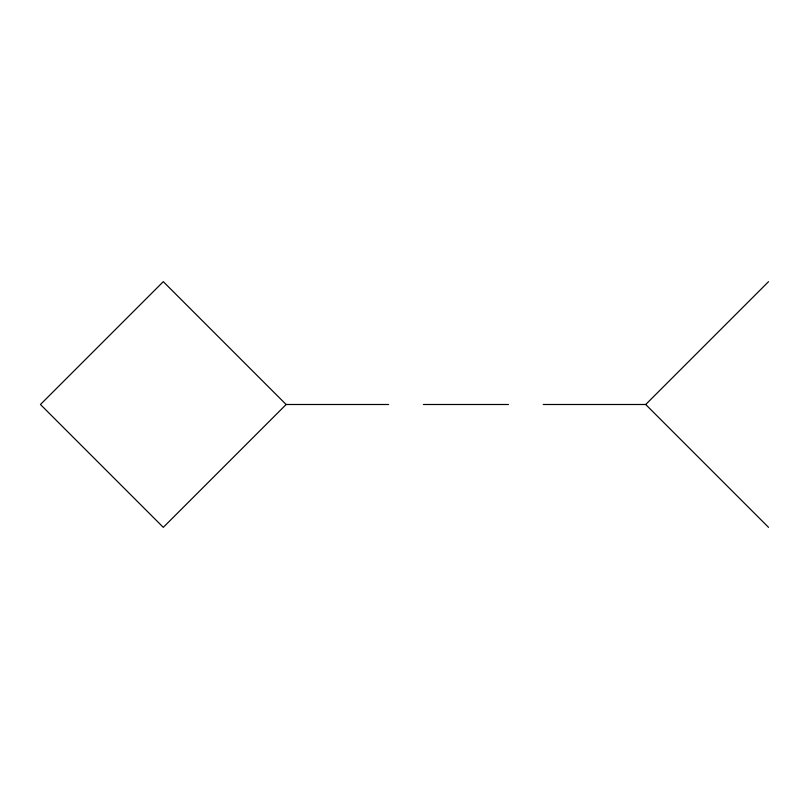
<?xml version="1.0" encoding="UTF-8"?>
<svg xmlns="http://www.w3.org/2000/svg" width="809" height="809" viewBox="0 0 809 809"><rect width="100%" height="100%" fill="white"/><g stroke="black" fill="none" stroke-linecap="round" stroke-linejoin="round"><path stroke-width="1.21" d="M286.133 404.5L163.297 527.347L40.45 404.5L163.297 281.653L286.133 404.5L388.623 404.5M543.223 404.5L645.703 404.5L768.55 281.653M423.37 404.5L508.477 404.5M645.703 404.5L768.55 527.347"/></g></svg>
